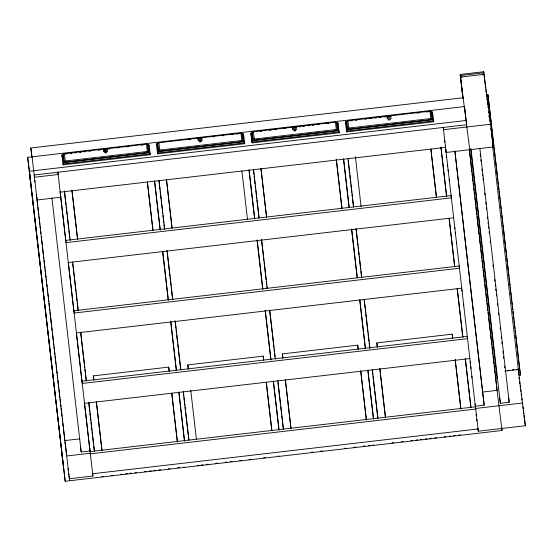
<?xml version="1.0" encoding="UTF-8"?>
<svg xmlns="http://www.w3.org/2000/svg" width="553" height="553" viewBox="0 0 553 553"><rect width="100%" height="100%" fill="white"/><g stroke="black" fill="none" stroke-linecap="round" stroke-linejoin="round"><path stroke-width="0.83" d="M64.376 162.278L64.971 161.213A2.177 1.486 -82.4 0 1 65.33 161.013L147.229 151.494A2.177 1.493 69 0 1 147.623 151.605L148.453 152.504L64.376 162.278L63.339 154.432L63.989 153.734A2.177 1.493 69 0 1 64.369 153.727L146.642 144.126L147.423 144.665L148.453 152.504M158.877 151.294L159.471 150.229A2.177 1.486 -82.4 0 1 159.824 150.029L241.73 140.51A2.177 1.493 69 0 1 242.124 140.621L242.954 141.52L158.877 151.294L157.84 143.448L158.49 142.75A2.177 1.493 69 0 1 158.87 142.743L241.136 133.142L241.924 133.681L242.954 141.52M253.371 140.31L253.972 139.245A2.177 1.486 -82.4 0 1 254.325 139.045L336.231 129.526A2.177 1.493 69 0 1 336.625 129.637L337.454 130.536L253.371 140.31L252.341 132.464L252.991 131.766A2.177 1.493 69 0 1 253.364 131.759L335.636 122.158L336.424 122.697L337.454 130.536M347.872 129.326L348.473 128.261A2.177 1.486 -82.4 0 1 348.825 128.061L430.732 118.542A2.177 1.493 69 0 1 431.126 118.653L431.955 119.552L347.872 129.326L346.842 121.48L347.484 120.782A2.177 1.493 69 0 1 347.865 120.775L430.137 111.174L430.918 111.713L431.955 119.552M104.503 151.239L106.66 151.218M146.448 144.575L148.163 144.381L149.248 152.614L150.264 154.702L63.118 164.829L63.636 162.561L62.551 154.328L66.83 153.831M240.949 133.591L242.663 133.397L243.742 141.63L244.765 143.718L157.619 153.845L158.137 151.577L157.052 143.345L158.766 143.144M253.26 132.16L251.553 132.361L252.638 140.593L252.12 142.861L339.266 132.734L338.242 130.646L337.157 122.413L338.028 123.215L339.266 132.734M433.766 121.75L432.529 112.231L431.658 111.429L432.743 119.662L433.766 121.75L346.62 131.877L347.132 129.609L346.054 121.377L347.761 121.176M482.486 74.959L483.861 72.809L483.716 71.738L460.186 74.468L462.944 98.303L460.186 74.468M61.984 156.202L61.881 155.31L62.551 154.328M156.485 145.218L156.381 144.326L157.052 143.345M252.12 142.861L250.882 133.342L251.553 132.361M345.487 123.25L345.383 122.358L346.054 121.377M373.42 444.882L373.012 445.082M199.274 141.596C199.025 142.626 202.992 141.305 200.559 141.305M201.264 140.151L199.875 140.524M295.765 129.167L294.97 129.471M278.836 455.935L278.512 456.066A2.177 1.493 69 0 1 278.131 456.08M293.954 130.529C292.896 131.607 297.694 130.432 295.06 130.321M388.448 119.545C387.321 120.381 391.4 119.904 390.093 119.351M184.128 467.022L184.011 467.05A2.177 1.493 69 0 1 183.637 467.064M105.464 152.358C102.775 153.202 108.485 152.884 106.342 152.282M146.517 144.139L147.229 151.494M241.018 133.155L241.73 140.51M335.519 122.172L336.231 129.526M430.02 111.188L430.732 118.542M483.861 72.809L460.324 75.547L462.163 77.316M518.984 375.252L520.456 375.079L487.946 94.646L486.474 94.819L486.688 96.45M31.811 156.527L30.83 147.99L463.248 97.729M495.523 377.823L502.013 430.49L65.178 481.262L27.65 157.342L464.479 106.57L466.801 124.715L34.383 174.976M70.259 153.437L71.966 153.236M74.537 152.939L76.252 152.739M79.673 152.338L81.388 152.137M83.952 151.84L85.667 151.64M89.088 151.246L90.803 151.045M98.51 150.146L100.217 149.953M107.925 149.054L109.639 148.854M117.34 147.962L119.054 147.762M126.761 146.863L128.469 146.669M141.312 145.176L143.027 144.976M188.725 139.66L190.439 139.467M198.147 138.568L199.854 138.368M212.698 136.874L214.412 136.681M222.112 135.782L223.827 135.582M231.534 134.69L233.242 134.49M236.67 134.089L238.378 133.895M260.11 131.365L261.825 131.165M269.532 130.273L271.24 130.073M274.668 129.672L276.376 129.478M284.083 128.579L285.797 128.379M293.498 127.487L295.212 127.287M298.634 126.886L300.348 126.692M302.92 126.388L304.627 126.195M308.056 125.794L309.763 125.593M312.334 125.296L314.049 125.096M317.47 124.702L319.185 124.501M326.885 123.602L328.6 123.409M350.332 120.879L352.047 120.678M355.468 120.284L357.183 120.084M364.883 119.185L366.598 118.992M370.019 118.591L371.734 118.39M374.305 118.093L376.012 117.893M379.441 117.499L381.148 117.298M383.72 117.001L385.434 116.801M388.856 116.4L390.57 116.206M417.107 113.116L418.821 112.923M426.522 112.024L428.236 111.824M489.668 107.704L488.195 107.876L487.981 106.245M63.636 162.561L149.248 152.614M158.137 151.577L243.742 141.63M252.638 140.593L338.242 130.646M347.132 129.609L432.743 119.662M63.021 163.937L150.167 153.803M157.515 152.953L244.661 142.819M339.162 131.835L252.016 141.969L250.882 133.342M346.517 130.985L433.663 120.851M27.65 157.342L29.475 171.223L466.31 120.45M445.594 147.955L446.181 152.455L493.248 146.98L490.629 124.231L443.561 129.699L443.223 127.135M60.208 192.147L445.559 147.361L445.359 145.861M68.316 262.551L453.667 217.758M76.418 332.947L461.776 288.161M93.823 380.132L93.333 375.881L168.713 367.116L169.246 371.139M188.324 369.148L187.833 364.897L263.214 356.132L263.74 360.155M282.825 358.164L282.334 353.913L357.715 345.148L358.24 349.171M377.326 347.18L376.835 342.929L452.216 334.164L452.741 338.187M84.526 403.351L469.884 358.558M507.357 370.455L509.036 370.261M512.396 369.874L514.076 369.674M516.599 369.383L518.279 369.19M504.882 371.125L518.327 369.563M64.756 440.603L79.881 438.847M482.887 392.001L497.175 390.342M80.496 446.769L81.187 452.022L90.015 450.992L57.913 172.239M475.366 406.206L484.193 405.176L454.912 150.893M499.677 398.049L500.368 403.296L509.195 402.273L479.914 148.729M90.042 451.587L475.4 406.801M522.73 402.985L475.663 408.453L478.283 431.209L525.35 425.741L518.279 369.169M92.268 473.79L478.359 428.914M64.978 442.31L66.775 455.976L90.312 453.246L92.932 476.002L69.395 478.732L69.063 476.174M101.731 476.582L103.439 476.382M111.118 475.49L112.826 475.29M120.499 474.398L122.206 474.204M125.621 473.803L127.328 473.61M129.886 473.313L131.593 473.112M135.008 472.718L136.709 472.518M144.388 471.626L146.096 471.426M149.51 471.032L151.218 470.831M153.775 470.534L155.483 470.333M158.891 469.939L160.598 469.739M168.278 468.847L169.985 468.647M177.665 467.755L179.372 467.562M197.082 465.502L198.79 465.301M201.347 465.004L203.055 464.803M206.469 464.409L208.177 464.209M215.857 463.317L217.557 463.117M225.237 462.225L226.944 462.031M230.359 461.631L232.066 461.43M239.739 460.538L241.447 460.345M249.126 459.453L250.834 459.253M263.629 457.766L265.336 457.566M311.208 452.236L312.915 452.036M320.595 451.144L322.295 450.944M344.478 448.365L346.185 448.172M353.865 447.273L355.572 447.08M363.252 446.188L364.959 445.988M368.367 445.594L370.075 445.393M392.056 442.835L393.764 442.642M401.443 441.743L403.144 441.55M410.824 440.658L412.531 440.458M415.946 440.064L417.653 439.863M420.211 439.566L421.918 439.365M425.326 438.971L427.034 438.771M429.598 438.474L431.299 438.273M434.713 437.879L436.421 437.679M444.1 436.787L445.808 436.587M449.216 436.193L450.923 435.992M453.481 435.695L455.188 435.501M458.603 435.1L460.31 434.907M242.663 133.397L243.527 134.199L244.765 143.718M148.163 144.381L149.027 145.183L150.264 154.702M490.629 124.231L484.062 74.351L460.531 77.088L469.718 149.718M486.903 98.081L487.228 100.528M487.442 102.16L487.767 104.614M489.08 115.307L489.419 117.872M489.64 119.586L489.868 121.301M490.207 123.865L490.428 125.579M490.767 128.151L491.105 130.715M491.334 132.43L493.248 146.98M520.456 375.079L518.438 359.45M518.984 377.36L519.177 378.86M519.488 381.217L519.827 383.789M520.055 385.496L520.276 387.211M520.615 389.782L520.843 391.489M521.182 394.061L521.403 395.775M521.742 398.34L521.97 400.054M522.309 402.619L522.53 404.333M522.868 406.904L523.097 408.612M523.435 411.183L523.774 413.755M523.995 415.462L525.35 425.741M508.504 397.019L509.195 402.273M501.689 428.043L502.013 430.49M483.599 400.676L484.193 405.176M444.612 140.497L444.833 142.204M475.068 403.953L475.698 409.047L90.339 453.84L89.717 448.746M476.7 419.181L476.935 420.957M477.944 428.644L478.283 431.209M347.865 120.775L348.825 128.061M376.835 342.929L377.36 346.945M345.383 122.358L346.62 131.877M253.364 131.759L254.325 139.045M282.334 353.913L282.86 357.929M158.87 142.743L159.824 150.029M187.833 364.897L188.366 368.913M156.381 144.326L157.619 153.845M64.369 153.727L65.33 161.013M93.333 375.881L93.865 379.897M61.881 155.31L63.118 164.829M57.871 171.928L58.21 174.492L34.68 177.223L34.341 174.665M60.236 192.741L60.83 197.241L37.3 199.979L36.961 197.414M92.593 473.437L92.932 476.002M32.06 156.831L69.595 480.751M30.83 147.99L32.053 157.301M30.339 179.117L29.254 170.898L63.574 467.714M30.111 178.087L30.795 183.306M68.026 468.322L68.275 470.195M68.627 473.403L68.842 475.034M62.033 455.306L62.724 460.525M487.946 94.646L489.523 108.36M489.723 110.075L490.608 117.789M490.808 119.503L491.105 122.068M491.299 123.782L491.693 127.211M491.894 128.925L492.191 131.496M492.488 134.068L492.785 136.639M492.979 138.354L493.373 141.782M493.573 143.497L493.87 146.068M494.064 147.782L494.458 151.211M494.659 152.925L495.053 156.347M495.246 158.061L496.138 165.776M496.331 167.49L497.223 175.204M497.424 176.919L497.818 180.347M498.011 182.061L498.308 184.633M498.509 186.347L498.903 189.769M499.096 191.483L499.394 194.055M499.594 195.769L499.988 199.198M500.182 200.912L500.576 204.34M500.776 206.055L501.073 208.626M501.267 210.34L501.661 213.769M501.861 215.483L502.746 223.191M502.947 224.905L503.341 228.334M503.541 230.048L504.426 237.762M504.626 239.477L505.511 247.191M505.712 248.905L506.106 252.334M506.299 254.048L506.596 256.62M506.797 258.327L507.191 261.756M507.384 263.47L508.276 271.184M508.477 272.899L508.871 276.327M509.064 278.041L509.956 285.756M510.149 287.47L510.543 290.899M510.744 292.606L511.041 295.178M511.235 296.892L511.629 300.32M511.829 302.035L512.126 304.606M512.32 306.321L512.714 309.749M512.914 311.463L513.212 314.035M513.509 316.606L513.799 319.178M514 320.892L514.394 324.321M514.594 326.028L514.891 328.6M515.085 330.314L515.479 333.742M515.679 335.457L516.073 338.885M516.267 340.6L517.159 348.314M517.352 350.028L518.244 357.743M488.589 111.305L488.79 113.019M489.08 115.591L489.343 117.844M492.44 144.727L518.887 374.395M483.716 71.738L485.603 87.982M485.81 89.524L486.094 92.192M480.246 154.598L480.446 156.312M480.84 159.734L481.034 161.448M481.926 169.156L482.119 170.87M482.513 174.292L482.714 176.006M483.011 178.571L483.204 180.285M484.684 193.128L484.884 194.843M485.769 202.543L485.963 204.257M486.364 207.686L486.557 209.393M487.442 217.101L487.642 218.815M488.036 222.237L488.237 223.951M488.527 226.523L488.728 228.23M489.122 231.659L489.315 233.366M490.207 241.073L490.4 242.788M492.965 265.046L493.165 266.76M494.645 279.604L494.838 281.318M495.232 284.74L495.433 286.454M495.73 289.019L495.923 290.733M496.317 294.155L496.518 295.869M497.403 303.576L497.603 305.291M498.488 312.991L498.682 314.705M500.161 327.549L500.361 329.263M501.246 336.964L501.447 338.678M501.841 342.107L502.034 343.814M502.926 351.521L503.119 353.236M503.513 356.657L503.714 358.372M504.599 366.079L504.799 367.786M470.99 148.895L500.368 403.296M470.631 148.667L497.057 378.128L495.585 378.3L495.191 374.872M464.479 106.57L464.976 110.835M469.421 149.338L497.237 390.888M469.262 149.697L470.147 157.405M470.347 159.119L471.827 171.955M472.02 173.67L472.912 181.377M473.105 183.091L473.403 185.656M473.603 187.37L473.997 190.792M474.191 192.506L474.585 195.928M474.785 197.642L475.075 200.214M475.276 201.928L475.67 205.35M475.87 207.064L476.755 214.764M476.949 216.479L477.35 219.907M477.543 221.615L479.022 234.458M479.223 236.172L480.108 243.88M480.301 245.587L480.598 248.159M480.799 249.873L481.193 253.295M481.387 255.009L481.781 258.431M481.981 260.145L482.278 262.716M482.472 264.424L482.866 267.852M483.066 269.56L483.951 277.267M484.151 278.982L484.546 282.403M484.739 284.118L485.631 291.825M485.824 293.539L486.716 301.24M486.91 302.954L487.304 306.376M487.504 308.09L487.794 310.662M487.995 312.369L488.389 315.798M488.589 317.512L489.474 325.212M489.668 326.927L490.069 330.355M490.262 332.063L491.147 339.77M491.347 341.484L491.741 344.906M491.942 346.62L492.827 354.328M493.02 356.035L493.912 363.743M494.106 365.457L494.5 368.879M494.7 370.593L494.997 373.164M454.905 151.633L483.502 399.93M443.264 127.446L475.421 407.008M447.467 164.649L447.66 166.356M448.054 169.785L448.255 171.499M449.14 179.2L449.34 180.914M454.663 227.145L454.856 228.859M455.25 232.288L455.451 233.995M456.336 241.702L456.536 243.417M461.859 289.648L462.059 291.362M463.532 304.205L463.732 305.92M470.14 361.565L470.34 363.28M470.734 366.708L470.928 368.416M471.82 376.123L472.013 377.837M445.683 150.298L445.877 152.013M446.271 155.441L446.471 157.149M447.356 164.863L447.557 166.571M476.064 414.121L476.257 415.835M441.024 147.126L446.748 196.806M449.209 218.221L454.836 267.044M457.296 288.459L462.923 337.282M465.391 358.697L471.011 407.52M440.872 147.388L446.499 196.211M449.064 218.483L454.587 266.449M457.151 288.721L462.674 336.687M465.239 358.959L470.859 407.782M432.529 112.231L432.633 113.123M455.209 359.36L460.891 408.695M430.918 149.006L436.504 197.49M452.216 334.164L452.7 338.422M455.154 359.685L460.836 409.026M430.863 149.338L436.448 197.822M379.925 368.969L385.51 417.46M355.441 156.914L361.068 206.587M379.773 368.45L385.455 417.785M348.093 158.794L353.616 206.76M356.18 229.032L361.807 277.855M364.268 299.27L369.895 348.093M372.356 369.508L377.982 418.331M348.141 160.771L349.62 173.614M349.821 175.329L350.706 183.036M350.906 184.75L351.791 192.458M351.991 194.172L352.385 197.601M352.579 199.315L353.471 207.022M355.932 228.437L356.229 231.009M356.429 232.716L357.314 240.431M357.515 242.145L357.909 245.567M358.102 247.281L358.399 249.852M358.6 251.567L358.994 254.988M359.187 256.703L360.667 269.553M360.867 271.267L361.558 277.26M364.123 299.532L364.517 302.954M364.71 304.668L365.104 308.097M365.305 309.811L365.602 312.383M365.796 314.09L366.19 317.519M366.39 319.233L367.275 326.941M367.475 328.655L367.869 332.083M368.07 333.791L368.955 341.505M369.155 343.213L369.743 348.355M372.21 369.77L372.798 374.906M372.999 376.621L373.393 380.049M373.593 381.764L374.478 389.471M374.678 391.185L376.158 404.029M376.351 405.743L377.83 418.593M343.683 159.305L349.206 207.278M351.77 229.543L357.293 277.516M359.858 299.781L365.478 348.611M367.945 370.019L373.572 418.849M343.434 158.711L349.054 207.534M351.521 228.949L357.141 277.772M359.706 300.044L365.333 348.867M367.8 370.282L373.42 419.105M338.028 123.215L338.132 124.107M360.805 371.194L366.39 419.679M336.321 159.14L342.003 208.474M357.715 345.148L358.206 349.406M360.653 370.669L366.335 420.01M336.265 159.464L341.948 208.806M261.037 168.748L266.622 217.239M285.424 379.952L291.009 428.444M260.885 168.23L266.567 217.571M285.272 379.434L290.857 427.918M253.592 169.778L259.115 217.744M261.68 240.016L267.203 287.982M269.774 310.254L275.394 359.077M277.862 380.492L283.482 429.315M253.544 170.898L253.938 174.319M254.138 176.034L255.023 183.741M255.223 185.455L255.617 188.884M255.811 190.598L256.703 198.306M256.896 200.02L258.375 212.87M258.576 214.578L258.97 218.006M261.438 239.421L262.226 246.272M262.419 247.986L263.899 260.836M264.099 262.551L266.069 279.68M266.269 281.394L266.664 284.816M266.857 286.53L267.058 288.244M269.622 310.516L272.187 332.788M272.38 334.496L273.272 342.21M273.465 343.918L273.859 347.346M274.06 349.061L274.357 351.632M274.551 353.346L274.945 356.768M277.91 382.469L279.389 395.312M279.583 397.026L280.475 404.734M280.668 406.448L281.56 414.162M281.754 415.87L282.148 419.298M282.348 421.013L283.233 428.72M249.182 170.289L254.802 219.119M257.269 240.527L262.889 289.357M265.357 310.765L270.984 359.595M273.445 381.003L279.071 429.833M248.933 169.695L254.553 218.518M257.021 239.933L262.647 288.756M265.108 310.171L270.832 359.851M273.3 381.266L278.919 430.089M243.527 134.199L243.631 135.091M266.304 382.178L271.889 430.663M241.917 170.974L247.502 219.458M263.214 356.132L263.705 360.39M266.249 382.503L271.737 430.144M166.543 179.732L172.121 228.223M190.771 390.418L196.453 439.753M166.384 179.213L171.969 227.698M159.091 180.762L164.718 229.585M167.186 251L172.806 299.823M175.273 321.238L180.893 370.061M183.361 391.476L188.981 440.299M158.946 181.025L159.935 189.589M160.128 191.303L161.013 199.011M161.213 200.725L162.098 208.433M162.299 210.147L162.693 213.576M162.893 215.283L163.778 222.997M163.978 224.705L164.372 228.133M166.937 250.405L167.13 252.12M167.331 253.834L168.216 261.541M168.416 263.256L169.301 270.963M169.501 272.677L169.895 276.099M170.089 277.813L170.981 285.521M171.174 287.235L172.557 299.228M175.024 320.643L175.419 324.072M175.612 325.779L175.909 328.351M176.11 330.065L176.504 333.494M176.697 335.201L177.589 342.915M177.783 344.63L178.177 348.051M178.377 349.766L180.644 369.466M183.306 392.595L183.707 396.017M183.9 397.731L184.785 405.439M184.985 407.153L185.379 410.582M185.58 412.296L186.465 420.004M186.665 421.718L188.144 434.568M188.338 436.276L188.732 439.704M154.681 181.273L160.301 230.096M162.769 251.511L168.395 300.341M170.856 321.749L176.483 370.579M178.944 391.987L184.571 440.817M154.432 180.679L160.059 229.502M162.52 250.917L168.147 299.74M170.607 321.155L176.331 370.835M178.799 392.25L184.419 441.073M149.027 145.183L149.13 146.075M147.416 181.958L153.001 230.442M171.803 393.162L177.389 441.647M147.361 182.283L152.849 229.924M168.713 367.116L169.204 371.374M171.748 393.487L177.333 441.978M96.422 401.92L102.008 450.412M72.042 190.716L77.62 239.207M96.27 401.402L101.952 450.736M71.89 190.197L77.572 239.539M64.494 190.889L70.217 240.569M72.685 261.984L78.305 310.807M80.773 332.222L86.392 381.045M88.86 402.46L94.48 451.283M64.445 192.009L65.33 199.716M65.531 201.43L65.925 204.852M66.125 206.566L67.01 214.281M67.21 215.988L68.69 228.838M68.883 230.553L69.775 238.26M72.733 263.961L74.213 276.804M74.406 278.518L75.885 291.369M76.086 293.083L76.971 300.791M77.171 302.505L78.056 310.212M80.62 332.484L81.409 339.335M81.609 341.049L84.174 363.321M84.367 365.035L84.664 367.6M84.865 369.314L85.259 372.743M85.452 374.457L86.144 380.45M88.708 402.722L89.697 411.287M89.897 413.001L90.782 420.709M90.982 422.423L91.867 430.13M92.061 431.845L92.462 435.273M92.655 436.981L93.547 444.695M93.74 446.402L94.134 449.831M60.083 191.4L65.807 241.08M68.268 262.495L73.895 311.325M76.355 332.733L81.982 381.563M84.45 402.971L90.07 451.801M51.906 197.732L81.187 452.022M34.791 180.389L34.984 182.075M36.401 194.518L36.602 196.232M37.003 199.598L37.694 205.598M37.887 207.306L38.281 210.734M38.482 212.449L38.779 215.02M38.973 216.728L39.367 220.156M39.567 221.871L39.864 224.442M40.058 226.149L40.452 229.578M40.652 231.292L40.95 233.864M41.24 236.428L41.537 239M41.738 240.714L42.132 244.143M42.325 245.857L43.217 253.564M43.41 255.279L43.805 258.7M44.005 260.415L44.89 268.122M45.09 269.836L45.975 277.544M46.175 279.258L46.57 282.687M46.763 284.401L47.06 286.966M47.261 288.68L47.655 292.108M47.848 293.823L48.146 296.387M48.346 298.102L48.74 301.53M48.934 303.244L49.328 306.666M49.528 308.38L49.825 310.952M50.019 312.666L50.413 316.095M50.613 317.802L51.498 325.517M51.699 327.224L52.093 330.653M52.293 332.367L53.178 340.074M53.378 341.789L53.772 345.217M53.966 346.925L54.263 349.496M54.457 351.21L54.858 354.639M55.051 356.353L55.348 358.918M55.542 360.632L55.943 364.061M56.136 365.775L56.53 369.197M56.731 370.911L57.021 373.482M57.222 375.197L57.616 378.618M57.816 380.333L58.701 388.04M58.901 389.754L59.295 393.183M59.489 394.897L59.786 397.462M59.987 399.176L60.381 402.605M60.574 404.319L60.871 406.884M61.072 408.598L61.466 412.026M61.66 413.741L61.957 416.312M62.254 418.877L62.551 421.448M62.745 423.163L63.139 426.591M63.339 428.299L64.224 436.013M64.425 437.72L64.819 441.149M29.475 171.223L65.178 481.262M391.248 117.844A2.219 0.567 -6.6 0 1 388.635 118.847A2.219 0.567 -6.6 0 1 387.522 118.017M296.747 128.828A2.219 0.567 -6.6 0 1 294.417 129.81A2.219 0.567 -6.6 0 1 292.689 129.16M202.011 139.702A2.219 0.567 -6.6 0 1 200.207 140.766A2.219 0.567 -6.6 0 1 198.188 140.144M107.51 150.686A2.219 0.567 -6.6 0 1 105.706 151.75A2.219 0.567 -6.6 0 1 103.688 151.128M451.075 195.596L65.724 240.389L66.021 242.636L451.372 197.85L451.075 195.596M459.184 266L73.832 310.786L74.13 313.039L459.481 268.246L459.184 266M467.292 336.397L81.941 381.19L82.238 383.436L467.589 338.65L467.292 336.397M387.459 117.388A2.219 0.567 -6.6 0 0 391.123 116.711A2.219 0.567 -6.6 0 0 388.33 116.337A2.219 0.567 -6.6 0 0 387.459 117.388M292.966 128.372A2.219 0.567 -6.6 0 0 296.622 127.695A2.219 0.567 -6.6 0 0 293.83 127.321A2.219 0.567 -6.6 0 0 292.966 128.372M198.465 139.356A2.219 0.567 -6.6 0 0 202.121 138.679A2.219 0.567 -6.6 0 0 199.329 138.305A2.219 0.567 -6.6 0 0 198.465 139.356M103.964 150.34A2.219 0.567 -6.6 0 0 107.621 149.663A2.219 0.567 -6.6 0 0 104.828 149.289A2.219 0.567 -6.6 0 0 103.964 150.34"/></g></svg>
